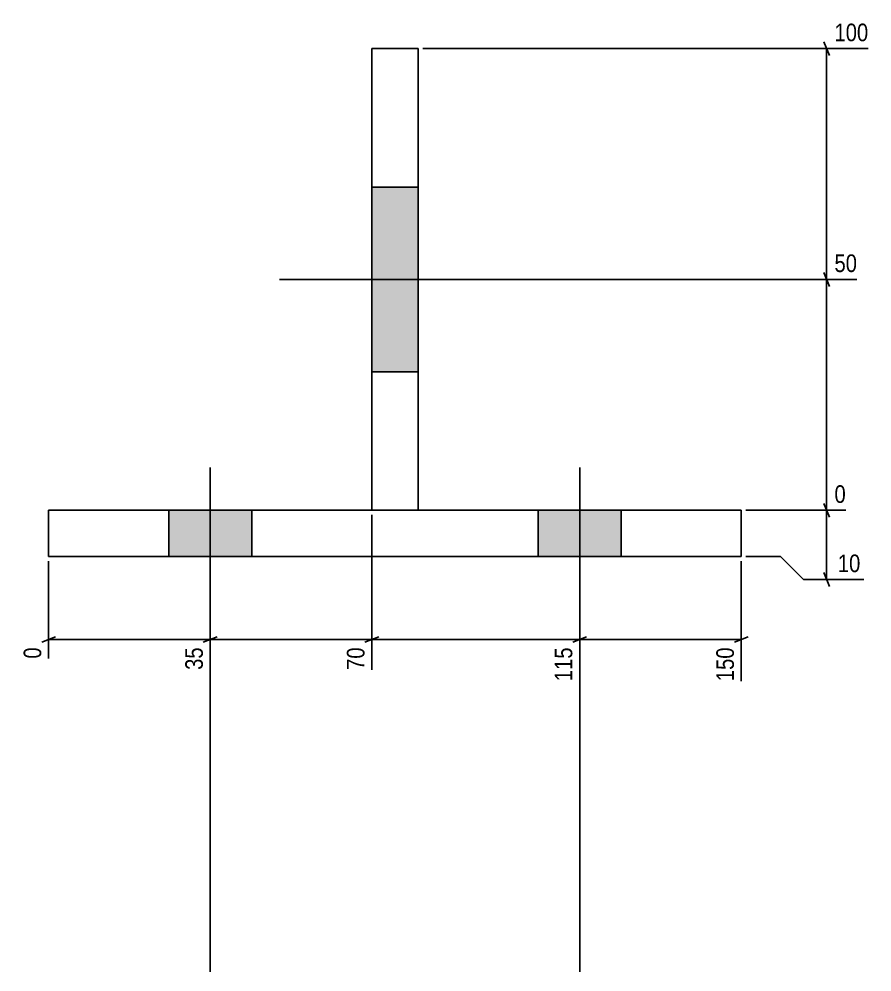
# Model space of a CAD drawing. Header units: millimetres. Extents: x -58 to 16259, y -61 to 156.
# Drawn here: x 10697.5 to 10882.2, y -60.6 to 145.8 of the extents above; entities that cross this region are included whole.
import ezdxf

# ---------------------------------------------------------------- set-up
doc = ezdxf.new("R2010")
doc.units = ezdxf.units.MM
doc.layers.add('MÅLSÆTNING', color=7, linetype='Continuous')
doc.layers.add('STÅL', color=7, linetype='Continuous')
doc.styles.add('Arial Narrow', font='ARIALN.TTF', dxfattribs={"height": 0.2})

msp = doc.modelspace()

# ---------------------------------------------------------------- hatches: boundary and pattern name
at = {"layer": 'STÅL', "linetype": 'Continuous'}
for points in [[(10783.91, 69.41), (10783.91, 109.41), (10773.91, 109.41), (10773.91, 69.41)], [(10783.91, 69.41), (10783.91, 109.41), (10773.91, 109.41), (10773.91, 69.41)], [(10729.91, 29.41), (10747.91, 29.41), (10747.91, 39.41), (10729.91, 39.41)], [(10809.91, 29.41), (10827.91, 29.41), (10827.91, 39.41), (10809.91, 39.41)]]:
    msp.add_hatch(color=96, dxfattribs=at).paths.add_polyline_path(points)

# ---------------------------------------------------------------- linework, layer by layer
at = {"layer": 'MÅLSÆTNING', "color": 7, "linetype": 'Continuous'}
for p, q in [((10872.99, 137.91), (10871.79, 140.91)), ((10784.91, 139.41), (10881.4, 139.41)), ((10872.99, 87.91), (10871.79, 90.91)), ((10784.91, 89.41), (10878.96, 89.41)), ((10854.91, 39.41), (10876.53, 39.41)), ((10871.79, 40.91), (10872.99, 37.91)), ((10872.39, 24.41), (10872.39, 39.41)), ((10773.91, 38.41), (10773.91, 4.84)), ((10773.91, 38.41), (10773.91, 4.84)), ((10862.39, 29.41), (10854.91, 29.41)), ((10867.39, 24.41), (10862.39, 29.41)), ((10703.91, 28.41), (10703.91, 7.28)), ((10738.91, 28.41), (10738.91, 4.84)), ((10818.91, 28.41), (10818.91, 2.4)), ((10818.91, 28.41), (10818.91, 2.4)), ((10853.91, 28.41), (10853.91, 2.4)), ((10872.99, 22.91), (10871.79, 25.91)), ((10880.42, 24.41), (10867.39, 24.41)), ((10705.41, 12.01), (10702.41, 10.81)), ((10703.91, 11.41), (10738.91, 11.41)), ((10737.41, 10.81), (10740.41, 12.01)), ((10775.41, 12.01), (10772.41, 10.81)), ((10772.41, 10.81), (10775.41, 12.01)), ((10773.91, 11.41), (10818.91, 11.41)), ((10820.41, 12.01), (10817.41, 10.81)), ((10817.41, 10.81), (10820.41, 12.01)), ((10818.91, 11.41), (10853.91, 11.41)), ((10852.41, 10.81), (10855.41, 12.01))]:
    msp.add_line(p, q, dxfattribs=at)
at = {"layer": 'STÅL', "color": 2, "linetype": 'Continuous'}
for p, q in [((10783.91, 139.41), (10773.91, 139.41)), ((10773.91, 139.41), (10773.91, 39.41)), ((10783.91, 39.41), (10783.91, 139.41)), ((10703.91, 29.41), (10703.91, 39.41)), ((10703.91, 39.41), (10853.91, 39.41)), ((10773.91, 39.41), (10783.91, 39.41)), ((10853.91, 39.41), (10853.91, 29.41)), ((10853.91, 29.41), (10703.91, 29.41))]:
    msp.add_line(p, q, dxfattribs=at)
at = {"layer": 'STÅL', "color": 96, "linetype": 'Continuous'}
for p, q in [((10783.91, 109.41), (10773.91, 109.41)), ((10783.91, 109.41), (10773.91, 109.41)), ((10801.91, 89.41), (10753.91, 89.41)), ((10801.91, 89.41), (10753.91, 89.41)), ((10783.91, 69.41), (10773.91, 69.41)), ((10783.91, 69.41), (10773.91, 69.41)), ((10738.91, 48.65), (10738.91, -60.59)), ((10818.91, 48.65), (10818.91, -60.59)), ((10729.91, 39.41), (10729.91, 29.41)), ((10747.91, 39.41), (10747.91, 29.41)), ((10809.91, 39.41), (10809.91, 29.41)), ((10827.91, 39.41), (10827.91, 29.41))]:
    msp.add_line(p, q, dxfattribs=at)

# ---------------------------------------------------------------- next in the draw order: wipeouts: each hides what was drawn before it
at = {"color": 0, "linetype": 'Continuous'}
for points in [[(10877.33, 40.21), (10877.33, 45.81), (10873.29, 45.81), (10873.29, 40.21)], [(10880.49, 25.21), (10880.49, 30.81), (10874.02, 30.81), (10874.02, 25.21)], [(10703.11, 10.51), (10697.51, 10.51), (10697.51, 6.47), (10703.11, 6.47)], [(10738.11, 10.51), (10732.51, 10.51), (10732.51, 4.04), (10738.11, 4.04)], [(10818.11, 10.51), (10812.51, 10.51), (10812.51, 1.6), (10818.11, 1.6)], [(10853.11, 10.51), (10847.51, 10.51), (10847.51, 1.6), (10853.11, 1.6)]]:
    msp.add_wipeout(points, dxfattribs=at).dxf.layer = 'MÅLSÆTNING'

# ---------------------------------------------------------------- next in the draw order: linework, layer by layer
at = {"layer": 'MÅLSÆTNING', "color": 7, "linetype": 'Continuous'}
for p, q in [((10872.39, 39.41), (10872.39, 89.41)), ((10854.91, 39.41), (10876.53, 39.41)), ((10871.79, 40.91), (10872.99, 37.91)), ((10738.91, 28.41), (10738.91, 4.84)), ((10740.41, 12.01), (10737.41, 10.81)), ((10738.91, 11.41), (10773.91, 11.41))]:
    msp.add_line(p, q, dxfattribs=at)

# ---------------------------------------------------------------- next in the draw order: texts
at = {"layer": 'MÅLSÆTNING', "color": 3, "linetype": 'Continuous', "style": 'Arial Narrow'}
for s, height, p in [('0', 3.82, (10874.09, 41.01)), ('10', 3.818, (10874.82, 26.01))]:
    msp.add_text(s, height=height, dxfattribs=at).set_placement(p)
for s, height, p in [('0', 3.82, (10702.31, 7.28)), ('35', 3.818, (10737.31, 4.84)), ('115', 3.818, (10817.31, 2.4)), ('150', 3.818, (10852.31, 2.4))]:
    msp.add_text(s, height=height, rotation=90.0002, dxfattribs=at).set_placement(p)

# ---------------------------------------------------------------- next in the draw order: wipeouts: each hides what was drawn before it
at = {"color": 0, "linetype": 'Continuous'}
for points in [[(10879.76, 90.21), (10879.76, 95.81), (10873.29, 95.81), (10873.29, 90.21)], [(10773.11, 10.51), (10767.51, 10.51), (10767.51, 4.04), (10773.11, 4.04)]]:
    msp.add_wipeout(points, dxfattribs=at).dxf.layer = 'MÅLSÆTNING'

# ---------------------------------------------------------------- next in the draw order: linework, layer by layer
at = {"layer": 'MÅLSÆTNING', "color": 7, "linetype": 'Continuous'}
for p, q in [((10872.39, 89.41), (10872.39, 139.41)), ((10871.79, 90.91), (10872.99, 87.91)), ((10784.91, 89.41), (10878.96, 89.41))]:
    msp.add_line(p, q, dxfattribs=at)

# ---------------------------------------------------------------- next in the draw order: texts
at = {"layer": 'MÅLSÆTNING', "color": 3, "linetype": 'Continuous', "style": 'Arial Narrow'}
msp.add_text('50', height=3.818, dxfattribs=at).set_placement((10874.09, 91.01))
msp.add_text('70', height=3.818, rotation=90.0002, dxfattribs=at).set_placement((10772.31, 4.84))

# ---------------------------------------------------------------- next in the draw order: wipeouts: each hides what was drawn before it
at = {"color": 0, "linetype": 'Continuous'}
msp.add_wipeout([(10882.2, 140.21), (10882.2, 145.81), (10873.29, 145.81), (10873.29, 140.21)], dxfattribs=at).dxf.layer = 'MÅLSÆTNING'

# ---------------------------------------------------------------- next in the draw order: texts
at = {"layer": 'MÅLSÆTNING', "color": 3, "linetype": 'Continuous', "style": 'Arial Narrow'}
msp.add_text('100', height=3.818, dxfattribs=at).set_placement((10874.09, 141.01))

doc.saveas('drawing.dxf')
